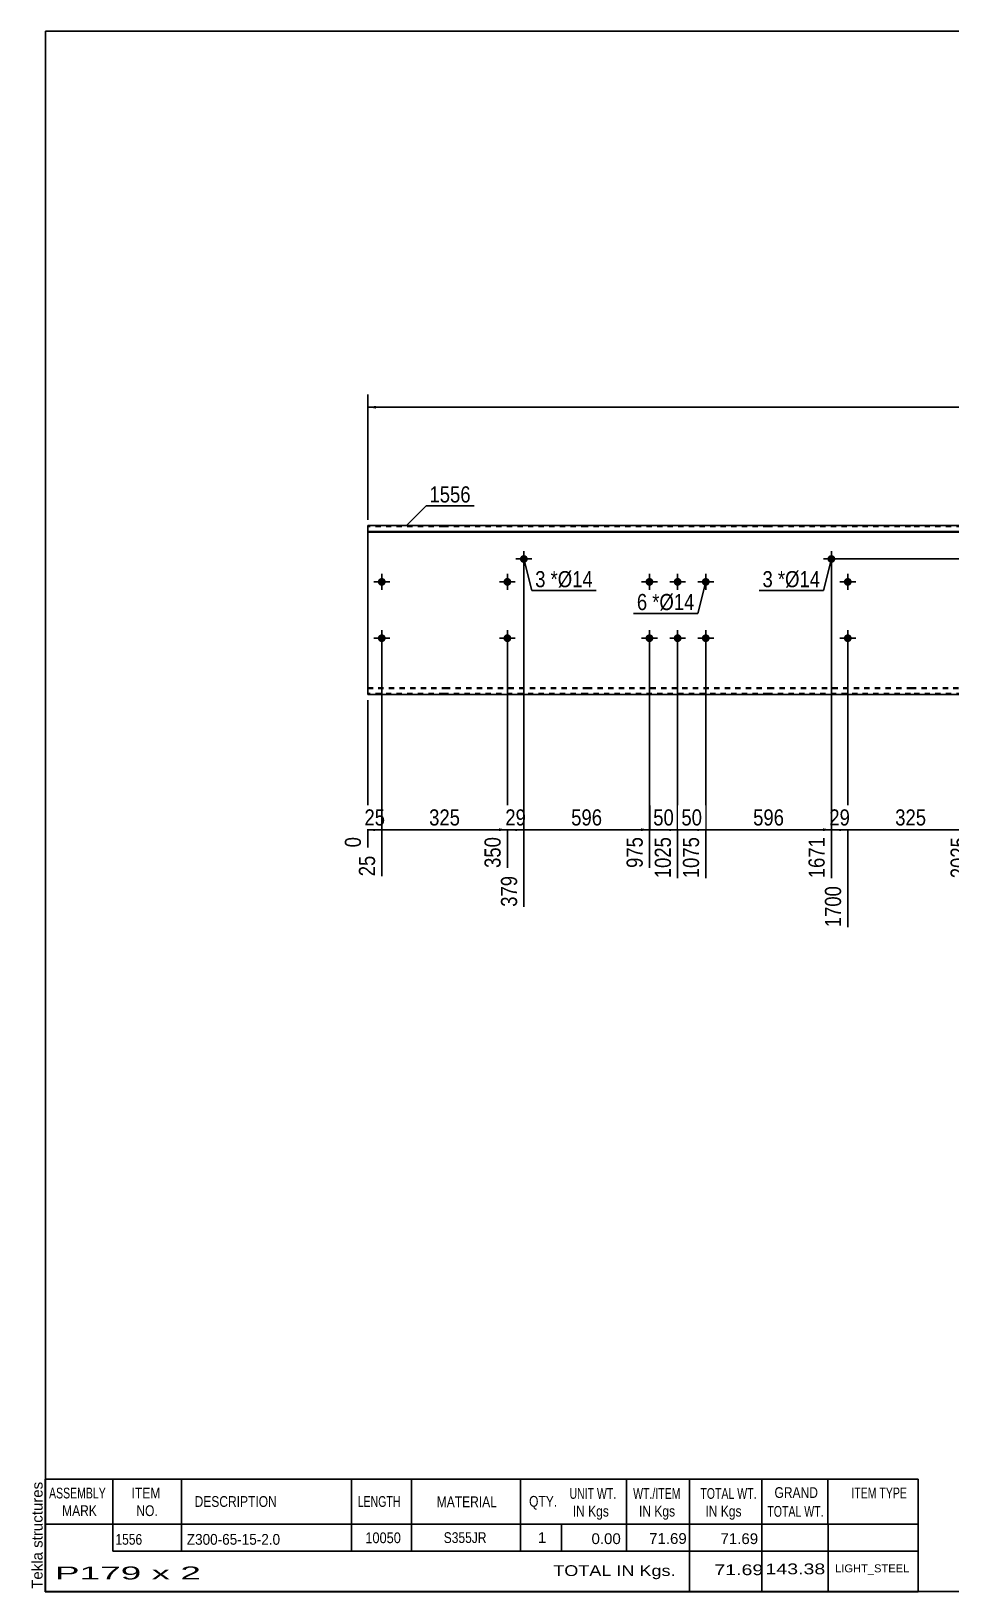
# Model space of a CAD drawing. Header units: millimetres. Extents: x -60 to 343, y -174 to 103.
# Drawn here: x -59.7 to 103.5, y -174.3 to 102.8 of the extents above; entities that cross this region are included whole.
import ezdxf

# ---------------------------------------------------------------- set-up
doc = ezdxf.new("R2010")
doc.units = ezdxf.units.MM
doc.linetypes.add('DXK_LINE_DOT1', pattern=[1.8814, 0.9407, -0.9407])
doc.styles.add('Arial', font='ARIAL.TTF', dxfattribs={"height": 0.2})
doc.styles.add('Arial Narrow', font='ARIALN.TTF', dxfattribs={"height": 0.2})

# ---------------------------------------------------------------- blocks, each defined once
blk = doc.blocks.new('Unknown-627191939-2025')
at = {"color": 5, "linetype": 'Continuous'}
for p, q in [((342.8, 102.75), (-57.2, 102.75)), ((-57.2, 102.75), (-57.2, -174.25)), ((342.8, -174.25), (342.8, 102.75)), ((-57.2, -174.25), (342.8, -174.25))]:
    blk.add_line(p, q, dxfattribs=at)
at = {"color": 174, "linetype": 'Continuous', "style": 'Arial'}
blk.add_text('Tekla structures', height=1.9102, rotation=90, dxfattribs=at).set_placement((-57.7, -173.75))
blk = doc.blocks.new('Bolt-627191939-1223 - 1203')
at = {"linetype": 'Continuous'}
blk.add_hatch(color=3, dxfattribs=at).paths.add_polyline_path([(25.49, -5, -1), (24.09, -5, -1)])
at = {"color": 3, "linetype": 'Continuous'}
for p, q in [((26.19, -5), (23.39, -5)), ((24.79, -3.6), (24.79, -6.4))]:
    blk.add_line(p, q, dxfattribs=at)
blk = doc.blocks.new('Part-627191939-1218 - 1203')
at = {"color": 2, "linetype": 'Continuous'}
for p, q in [((0, -15), (0, 15)), ((13.6, 15), (0, 15)), ((0, 13.94), (13.6, 13.94)), ((38.8, 15), (13.7, 15)), ((13.7, 13.94), (38.8, 13.94)), ((71.1, 15), (38.9, 15)), ((38.9, 13.94), (71.1, 13.94)), ((96.3, 15), (71.2, 15)), ((71.2, 13.94), (96.3, 13.94)), ((118.6, 15), (96.4, 15)), ((96.4, 13.94), (118.6, 13.94)), ((140.1, 15), (118.7, 15)), ((118.7, 13.94), (140.1, 13.94)), ((162.39, 15), (140.2, 15)), ((140.2, 13.94), (162.39, 13.94)), ((187.6, 15), (162.49, 15)), ((162.49, 13.94), (187.6, 13.94)), ((219.89, 15), (187.7, 15)), ((187.7, 13.94), (219.89, 13.94)), ((245.09, 15), (219.99, 15)), ((219.99, 13.94), (245.09, 13.94)), ((258.79, 15), (245.19, 15)), ((245.19, 13.94), (258.79, 13.94)), ((258.79, 15), (258.79, 13.94)), ((258.79, 13.94), (258.79, -15)), ((0, 13.8), (13.6, 13.8)), ((13.7, 13.8), (38.8, 13.8)), ((38.9, 13.8), (71.1, 13.8)), ((71.2, 13.8), (96.3, 13.8)), ((96.4, 13.8), (118.6, 13.8)), ((118.7, 13.8), (140.1, 13.8)), ((140.2, 13.8), (162.39, 13.8)), ((162.49, 13.8), (187.6, 13.8)), ((187.7, 13.8), (219.89, 13.8)), ((219.99, 13.8), (245.09, 13.8)), ((245.19, 13.8), (258.79, 13.8)), ((13.6, -15), (0, -15)), ((38.8, -15), (13.7, -15)), ((71.1, -15), (38.9, -15)), ((96.3, -15), (71.2, -15)), ((118.6, -15), (96.4, -15)), ((140.1, -15), (118.7, -15)), ((162.39, -15), (140.2, -15)), ((187.6, -15), (162.49, -15)), ((219.89, -15), (187.7, -15)), ((245.09, -15), (219.99, -15)), ((258.79, -15), (245.19, -15))]:
    blk.add_line(p, q, dxfattribs=at)
at = {"color": 7, "linetype": 'DXK_LINE_DOT1'}
for p, q in [((13.6, 14.8), (0, 14.8)), ((38.8, 14.8), (13.7, 14.8)), ((71.1, 14.8), (38.9, 14.8)), ((96.3, 14.8), (71.2, 14.8)), ((118.6, 14.8), (96.4, 14.8)), ((140.1, 14.8), (118.7, 14.8)), ((162.39, 14.8), (140.2, 14.8)), ((187.6, 14.8), (162.49, 14.8)), ((219.89, 14.8), (187.7, 14.8)), ((245.09, 14.8), (219.99, 14.8)), ((258.79, 14.8), (245.19, 14.8)), ((0, -13.8), (13.6, -13.8)), ((13.7, -13.8), (38.8, -13.8)), ((38.9, -13.8), (71.1, -13.8)), ((71.2, -13.8), (96.3, -13.8)), ((96.4, -13.8), (118.6, -13.8)), ((118.7, -13.8), (140.1, -13.8)), ((140.2, -13.8), (162.39, -13.8)), ((162.49, -13.8), (187.6, -13.8)), ((187.7, -13.8), (219.89, -13.8)), ((219.99, -13.8), (245.09, -13.8)), ((245.19, -13.8), (258.79, -13.8)), ((0, -13.94), (13.6, -13.94)), ((13.6, -14.8), (0, -14.8)), ((13.7, -13.94), (38.8, -13.94)), ((38.8, -14.8), (13.7, -14.8)), ((38.9, -13.94), (71.1, -13.94)), ((71.1, -14.8), (38.9, -14.8)), ((71.2, -13.94), (96.3, -13.94)), ((96.3, -14.8), (71.2, -14.8)), ((96.4, -13.94), (118.6, -13.94)), ((118.6, -14.8), (96.4, -14.8)), ((118.7, -13.94), (140.1, -13.94)), ((140.1, -14.8), (118.7, -14.8)), ((140.2, -13.94), (162.39, -13.94)), ((162.39, -14.8), (140.2, -14.8)), ((162.49, -13.94), (187.6, -13.94)), ((187.6, -14.8), (162.49, -14.8)), ((187.7, -13.94), (219.89, -13.94)), ((219.89, -14.8), (187.7, -14.8)), ((219.99, -13.94), (245.09, -13.94)), ((245.09, -14.8), (219.99, -14.8)), ((245.19, -13.94), (258.79, -13.94)), ((258.79, -14.8), (245.19, -14.8))]:
    blk.add_line(p, q, dxfattribs=at)
blk = doc.blocks.new('Bolt-627191939-1224 - 1203')
at = {"linetype": 'Continuous'}
for points in [[(49.3, 5, -1), (50.7, 5, -1)], [(54.3, 5, -1), (55.7, 5, -1)], [(59.3, 5, -1), (60.7, 5, -1)], [(49.3, -5, -1), (50.7, -5, -1)], [(54.3, -5, -1), (55.7, -5, -1)], [(59.3, -5, -1), (60.7, -5, -1)]]:
    blk.add_hatch(color=3, dxfattribs=at).paths.add_polyline_path(points)
at = {"color": 3, "linetype": 'Continuous'}
for p, q in [((50, 3.6), (50, 6.4)), ((55, 3.6), (55, 6.4)), ((60, 3.6), (60, 6.4)), ((48.6, 5), (51.4, 5)), ((53.6, 5), (56.4, 5)), ((58.6, 5), (61.4, 5)), ((48.6, -5), (51.4, -5)), ((50, -6.4), (50, -3.6)), ((53.6, -5), (56.4, -5)), ((55, -6.4), (55, -3.6)), ((58.6, -5), (61.4, -5)), ((60, -6.4), (60, -3.6))]:
    blk.add_line(p, q, dxfattribs=at)
blk = doc.blocks.new('Bolt-627191939-1225 - 1203')
at = {"linetype": 'Continuous'}
blk.add_hatch(color=3, dxfattribs=at).paths.add_polyline_path([(81.59, 9.06, -1), (82.99, 9.06, -1)])
at = {"color": 3, "linetype": 'Continuous'}
for p, q in [((80.89, 9.06), (83.69, 9.06)), ((82.29, 7.66), (82.29, 10.46))]:
    blk.add_line(p, q, dxfattribs=at)
blk = doc.blocks.new('Bolt-627191939-1226 - 1203')
at = {"linetype": 'Continuous'}
blk.add_hatch(color=3, dxfattribs=at).paths.add_polyline_path([(24.09, 5, -1), (25.49, 5, -1)])
at = {"color": 3, "linetype": 'Continuous'}
for p, q in [((24.79, 3.6), (24.79, 6.4)), ((23.39, 5), (26.19, 5))]:
    blk.add_line(p, q, dxfattribs=at)
blk = doc.blocks.new('Bolt-627191939-1228 - 1203')
at = {"linetype": 'Continuous'}
blk.add_hatch(color=3, dxfattribs=at).paths.add_polyline_path([(27.01, 9.06, -1), (28.41, 9.06, -1)])
at = {"color": 3, "linetype": 'Continuous'}
for p, q in [((26.31, 9.06), (29.11, 9.06)), ((27.71, 7.66), (27.71, 10.46))]:
    blk.add_line(p, q, dxfattribs=at)
blk = doc.blocks.new('Bolt-627191939-1230 - 1203')
at = {"linetype": 'Continuous'}
blk.add_hatch(color=3, dxfattribs=at).paths.add_polyline_path([(84.5, 5, -1), (85.9, 5, -1)])
at = {"color": 3, "linetype": 'Continuous'}
for p, q in [((85.2, 3.6), (85.2, 6.4)), ((83.8, 5), (86.6, 5))]:
    blk.add_line(p, q, dxfattribs=at)
blk = doc.blocks.new('Bolt-627191939-1231 - 1203')
at = {"linetype": 'Continuous'}
blk.add_hatch(color=3, dxfattribs=at).paths.add_polyline_path([(85.9, -5, -1), (84.5, -5, -1)])
at = {"color": 3, "linetype": 'Continuous'}
for p, q in [((86.6, -5), (83.8, -5)), ((85.2, -3.6), (85.2, -6.4))]:
    blk.add_line(p, q, dxfattribs=at)
blk = doc.blocks.new('Bolt-627191939-1232 - 1203')
at = {"linetype": 'Continuous'}
for points in [[(1.8, 5, -1), (3.2, 5, -1)], [(106.8, 5, -1), (108.2, 5, -1)]]:
    blk.add_hatch(color=3, dxfattribs=at).paths.add_polyline_path(points)
at = {"color": 3, "linetype": 'Continuous'}
for p, q in [((2.5, 3.6), (2.5, 6.4)), ((107.5, 3.6), (107.5, 6.4)), ((3.9, 5), (1.1, 5)), ((108.9, 5), (106.1, 5))]:
    blk.add_line(p, q, dxfattribs=at)
blk = doc.blocks.new('Bolt-627191939-1233 - 1203')
at = {"linetype": 'Continuous'}
for points in [[(1.8, -5, -1), (3.2, -5, -1)], [(106.8, -5, -1), (108.2, -5, -1)]]:
    blk.add_hatch(color=3, dxfattribs=at).paths.add_polyline_path(points)
at = {"color": 3, "linetype": 'Continuous'}
for p, q in [((3.9, -5), (1.1, -5)), ((2.5, -6.4), (2.5, -3.6)), ((108.9, -5), (106.1, -5)), ((107.5, -6.4), (107.5, -3.6))]:
    blk.add_line(p, q, dxfattribs=at)
blk = doc.blocks.new('StraightDimension-627191939-1293 - 1203')
at = {"linetype": 'Continuous'}
blk.add_hatch(color=7, dxfattribs=at).paths.add_polyline_path([(106, -38.75), (107.5, -39), (106, -39.25)])
at = {"color": 7, "linetype": 'Continuous'}
for p, q in [((85.2, -6), (85.2, -56.31)), ((107.5, -6), (107.5, -47.61)), ((85.2, -39), (107.5, -39))]:
    blk.add_line(p, q, dxfattribs=at)
at = {"color": 0}
blk.add_wipeout([(99.69, -38.85), (99.69, -34.65), (93.01, -34.65), (93.01, -38.85)], dxfattribs=at)
at = {"color": 0, "linetype": 'Continuous'}
blk.add_wipeout([(106.9, -39.7), (102.7, -39.7), (102.7, -48.21), (106.9, -48.21)], dxfattribs=at)
at = {"color": 3, "style": 'Arial Narrow'}
blk.add_text('325', height=2.863, dxfattribs=at).set_placement((93.61, -38.25))
at = {"color": 3, "linetype": 'Continuous', "style": 'Arial Narrow'}
blk.add_text('2025', height=2.863, rotation=90.0002, dxfattribs=at).set_placement((106.3, -47.61))
blk = doc.blocks.new('StraightDimension-627191939-1297 - 1203')
at = {"linetype": 'Continuous'}
blk.add_hatch(color=7, dxfattribs=at).paths.add_polyline_path([(53.5, -38.75), (55, -39), (53.5, -39.25)])
at = {"color": 7, "linetype": 'Continuous'}
for p, q in [((50, -6), (50, -45.78)), ((55, -6), (55, -47.61)), ((50, -39), (55, -39))]:
    blk.add_line(p, q, dxfattribs=at)
at = {"color": 0}
blk.add_wipeout([(54.93, -38.85), (54.93, -34.65), (50.07, -34.65), (50.07, -38.85)], dxfattribs=at)
at = {"color": 3, "style": 'Arial Narrow'}
blk.add_text('50', height=2.863, dxfattribs=at).set_placement((50.67, -38.25))
at = {"color": 0, "linetype": 'Continuous'}
blk.add_wipeout([(54.4, -39.7), (50.2, -39.7), (50.2, -48.21), (54.4, -48.21)], dxfattribs=at)
at = {"color": 3, "linetype": 'Continuous', "style": 'Arial Narrow'}
blk.add_text('1025', height=2.863, rotation=90.0002, dxfattribs=at).set_placement((53.8, -47.61))
blk = doc.blocks.new('StraightDimension-627191939-1301 - 1203')
at = {"linetype": 'Continuous'}
blk.add_hatch(color=7, dxfattribs=at).paths.add_polyline_path([(1, -38.75), (2.5, -39), (1, -39.25)])
at = {"color": 7, "linetype": 'Continuous'}
for p, q in [((2.5, -6), (2.5, -47.26)), ((0, -16), (0, -42.13)), ((0, -39), (2.5, -39))]:
    blk.add_line(p, q, dxfattribs=at)
at = {"color": 0}
blk.add_wipeout([(3.68, -38.85), (3.68, -34.65), (-1.18, -34.65), (-1.18, -38.85)], dxfattribs=at)
at = {"color": 0, "linetype": 'Continuous'}
blk.add_wipeout([(1.9, -43), (-2.3, -43), (-2.3, -47.86), (1.9, -47.86)], dxfattribs=at)
at = {"color": 3, "style": 'Arial Narrow'}
blk.add_text('25', height=2.863, dxfattribs=at).set_placement((-0.58, -38.25))
at = {"color": 0, "linetype": 'Continuous'}
blk.add_wipeout([(-0.6, -39.7), (-4.8, -39.7), (-4.8, -42.73), (-0.6, -42.73)], dxfattribs=at)
at = {"color": 3, "linetype": 'Continuous', "style": 'Arial Narrow'}
for s, height, p in [('0', 2.86, (-1.2, -42.13)), ('25', 2.863, (1.3, -47.26))]:
    blk.add_text(s, height=height, rotation=90.0002, dxfattribs=at).set_placement(p)
blk = doc.blocks.new('StraightDimension-627191939-1300 - 1203')
at = {"linetype": 'Continuous'}
blk.add_hatch(color=7, dxfattribs=at).paths.add_polyline_path([(23.29, -38.75), (24.79, -39), (23.29, -39.25)])
at = {"color": 7, "linetype": 'Continuous'}
for p, q in [((2.5, -6), (2.5, -47.26)), ((24.79, -6), (24.79, -45.78)), ((2.5, -39), (24.79, -39))]:
    blk.add_line(p, q, dxfattribs=at)
at = {"color": 0}
blk.add_wipeout([(16.99, -38.85), (16.99, -34.65), (10.3, -34.65), (10.3, -38.85)], dxfattribs=at)
at = {"color": 0, "linetype": 'Continuous'}
blk.add_wipeout([(24.19, -39.7), (19.99, -39.7), (19.99, -46.38), (24.19, -46.38)], dxfattribs=at)
at = {"color": 3, "style": 'Arial Narrow'}
blk.add_text('325', height=2.863, dxfattribs=at).set_placement((10.9, -38.25))
at = {"color": 3, "linetype": 'Continuous', "style": 'Arial Narrow'}
blk.add_text('350', height=2.863, rotation=90.0002, dxfattribs=at).set_placement((23.59, -45.78))
blk = doc.blocks.new('StraightDimension-627191939-1299 - 1203')
at = {"linetype": 'Continuous'}
blk.add_hatch(color=7, dxfattribs=at).paths.add_polyline_path([(26.21, -38.75), (27.71, -39), (26.21, -39.25)])
at = {"color": 7, "linetype": 'Continuous'}
for p, q in [((27.71, 8.06), (27.71, -52.68)), ((24.79, -6), (24.79, -45.78)), ((24.79, -39), (27.71, -39))]:
    blk.add_line(p, q, dxfattribs=at)
at = {"color": 0}
blk.add_wipeout([(28.68, -38.85), (28.68, -34.65), (23.82, -34.65), (23.82, -38.85)], dxfattribs=at)
at = {"color": 0, "linetype": 'Continuous'}
blk.add_wipeout([(27.11, -46.6), (22.91, -46.6), (22.91, -53.28), (27.11, -53.28)], dxfattribs=at)
at = {"color": 3, "style": 'Arial Narrow'}
blk.add_text('29', height=2.863, dxfattribs=at).set_placement((24.42, -38.25))
at = {"color": 3, "linetype": 'Continuous', "style": 'Arial Narrow'}
blk.add_text('379', height=2.863, rotation=90.0002, dxfattribs=at).set_placement((26.51, -52.68))
blk = doc.blocks.new('StraightDimension-627191939-1294 - 1203')
at = {"linetype": 'Continuous'}
blk.add_hatch(color=7, dxfattribs=at).paths.add_polyline_path([(83.7, -38.75), (85.2, -39), (83.7, -39.25)])
at = {"color": 7, "linetype": 'Continuous'}
for p, q in [((82.29, 8.06), (82.29, -47.61)), ((85.2, -6), (85.2, -56.31)), ((82.29, -39), (85.2, -39))]:
    blk.add_line(p, q, dxfattribs=at)
at = {"color": 0}
blk.add_wipeout([(86.18, -38.85), (86.18, -34.65), (81.32, -34.65), (81.32, -38.85)], dxfattribs=at)
at = {"color": 0, "linetype": 'Continuous'}
blk.add_wipeout([(84.6, -48.4), (80.4, -48.4), (80.4, -56.91), (84.6, -56.91)], dxfattribs=at)
at = {"color": 3, "style": 'Arial Narrow'}
blk.add_text('29', height=2.863, dxfattribs=at).set_placement((81.92, -38.25))
at = {"color": 3, "linetype": 'Continuous', "style": 'Arial Narrow'}
blk.add_text('1700', height=2.863, rotation=90.0002, dxfattribs=at).set_placement((84, -56.31))
blk = doc.blocks.new('StraightDimension-627191939-1298 - 1203')
at = {"linetype": 'Continuous'}
blk.add_hatch(color=7, dxfattribs=at).paths.add_polyline_path([(48.5, -38.75), (50, -39), (48.5, -39.25)])
at = {"color": 7, "linetype": 'Continuous'}
for p, q in [((27.71, 8.06), (27.71, -52.68)), ((50, -6), (50, -45.78)), ((27.71, -39), (50, -39))]:
    blk.add_line(p, q, dxfattribs=at)
at = {"color": 0}
blk.add_wipeout([(42.19, -38.85), (42.19, -34.65), (35.51, -34.65), (35.51, -38.85)], dxfattribs=at)
at = {"color": 0, "linetype": 'Continuous'}
blk.add_wipeout([(49.4, -39.7), (45.2, -39.7), (45.2, -46.38), (49.4, -46.38)], dxfattribs=at)
at = {"color": 3, "style": 'Arial Narrow'}
blk.add_text('596', height=2.863, dxfattribs=at).set_placement((36.11, -38.25))
at = {"color": 3, "linetype": 'Continuous', "style": 'Arial Narrow'}
blk.add_text('975', height=2.863, rotation=90.0002, dxfattribs=at).set_placement((48.8, -45.78))
blk = doc.blocks.new('StraightDimension-627191939-1413 - 1203')
at = {"linetype": 'Continuous'}
for points in [[(1.5, 35.75), (0, 36), (1.5, 36.25)], [(257.29, 36.25), (258.79, 36), (257.29, 35.75)]]:
    blk.add_hatch(color=7, dxfattribs=at).paths.add_polyline_path(points)
at = {"color": 7, "linetype": 'Continuous'}
for p, q in [((0, 16), (0, 38.25)), ((258.79, 16), (258.79, 38.25)), ((0, 36), (258.79, 36))]:
    blk.add_line(p, q, dxfattribs=at)
at = {"color": 0}
blk.add_wipeout([(134.57, 36.15), (134.57, 40.35), (124.23, 40.35), (124.23, 36.15)], dxfattribs=at)
at = {"color": 3, "style": 'Arial Narrow'}
blk.add_text('10050', height=2.863, dxfattribs=at).set_placement((124.83, 36.75))
blk = doc.blocks.new('StraightDimension-627191939-1295 - 1203')
at = {"linetype": 'Continuous'}
blk.add_hatch(color=7, dxfattribs=at).paths.add_polyline_path([(80.79, -38.75), (82.29, -39), (80.79, -39.25)])
at = {"color": 7, "linetype": 'Continuous'}
for p, q in [((82.29, 8.06), (82.29, -47.61)), ((60, -6), (60, -47.61)), ((60, -39), (82.29, -39))]:
    blk.add_line(p, q, dxfattribs=at)
at = {"color": 0}
blk.add_wipeout([(74.49, -38.85), (74.49, -34.65), (67.8, -34.65), (67.8, -38.85)], dxfattribs=at)
at = {"color": 0, "linetype": 'Continuous'}
blk.add_wipeout([(81.69, -39.7), (77.49, -39.7), (77.49, -48.21), (81.69, -48.21)], dxfattribs=at)
at = {"color": 3, "style": 'Arial Narrow'}
blk.add_text('596', height=2.863, dxfattribs=at).set_placement((68.4, -38.25))
at = {"color": 3, "linetype": 'Continuous', "style": 'Arial Narrow'}
blk.add_text('1671', height=2.863, rotation=90.0002, dxfattribs=at).set_placement((81.09, -47.61))
blk = doc.blocks.new('StraightDimension-627191939-1296 - 1203')
at = {"linetype": 'Continuous'}
blk.add_hatch(color=7, dxfattribs=at).paths.add_polyline_path([(58.5, -38.75), (60, -39), (58.5, -39.25)])
at = {"color": 7, "linetype": 'Continuous'}
for p, q in [((55, -6), (55, -47.61)), ((60, -6), (60, -47.61)), ((55, -39), (60, -39))]:
    blk.add_line(p, q, dxfattribs=at)
at = {"color": 0}
blk.add_wipeout([(59.93, -38.85), (59.93, -34.65), (55.07, -34.65), (55.07, -38.85)], dxfattribs=at)
at = {"color": 3, "style": 'Arial Narrow'}
blk.add_text('50', height=2.863, dxfattribs=at).set_placement((55.67, -38.25))
at = {"color": 0, "linetype": 'Continuous'}
blk.add_wipeout([(59.4, -39.7), (55.2, -39.7), (55.2, -48.21), (59.4, -48.21)], dxfattribs=at)
at = {"color": 3, "linetype": 'Continuous', "style": 'Arial Narrow'}
blk.add_text('1075', height=2.863, rotation=90.0002, dxfattribs=at).set_placement((58.8, -47.61))
blk = doc.blocks.new('StraightDimension-627191939-1379 - 1203')
at = {"linetype": 'Continuous'}
for points in [[(269.75, 13.5), (270, 15), (270.25, 13.5)], [(270.25, 10.56), (270, 9.06), (269.75, 10.56)]]:
    blk.add_hatch(color=7, dxfattribs=at).paths.add_polyline_path(points)
at = {"color": 7, "linetype": 'Continuous'}
for p, q in [((259.79, 15), (272.4, 15)), ((270, 9.06), (270, 15)), ((83.29, 9.06), (272.4, 9.06))]:
    blk.add_line(p, q, dxfattribs=at)
at = {"color": 0}
blk.add_wipeout([(269.85, 14.46), (265.65, 14.46), (265.65, 9.6), (269.85, 9.6)], dxfattribs=at)
at = {"color": 3, "style": 'Arial Narrow'}
blk.add_text('59', height=2.863, rotation=90.0002, dxfattribs=at).set_placement((269.25, 10.2))
blk = doc.blocks.new('StraightDimension-627191939-1380 - 1203')
at = {"linetype": 'Continuous'}
for points in [[(269.75, 7.56), (270, 9.06), (270.25, 7.56)], [(270.25, 6.5), (270, 5), (269.75, 6.5)]]:
    blk.add_hatch(color=7, dxfattribs=at).paths.add_polyline_path(points)
at = {"color": 7, "linetype": 'Continuous'}
for p, q in [((83.29, 9.06), (272.4, 9.06)), ((270, 5), (270, 9.06)), ((108.5, 5), (272.4, 5))]:
    blk.add_line(p, q, dxfattribs=at)
at = {"color": 0}
blk.add_wipeout([(269.85, 9.46), (265.65, 9.46), (265.65, 4.6), (269.85, 4.6)], dxfattribs=at)
at = {"color": 3, "style": 'Arial Narrow'}
blk.add_text('41', height=2.863, rotation=90.0002, dxfattribs=at).set_placement((269.25, 5.2))
blk = doc.blocks.new('CBS_BOM-627191939-2097')
at = {"color": 7, "linetype": 'Continuous'}
for p, q in [((-57.23, -162.28), (-57.23, -154.28)), ((-57.23, -154.28), (97.69, -154.28)), ((-45.23, -162.28), (-45.23, -154.28)), ((-33.04, -162.28), (-33.04, -154.28)), ((-2.88, -162.28), (-2.88, -154.28)), ((7.8, -162.28), (7.8, -154.28)), ((27.12, -162.28), (27.12, -154.28)), ((45.92, -162.28), (45.92, -154.28)), ((57.13, -162.28), (57.13, -154.28)), ((69.92, -162.28), (69.92, -154.28)), ((81.67, -162.28), (81.67, -154.28)), ((97.69, -154.29), (97.69, -162.27)), ((-57.23, -162.28), (97.69, -162.28)), ((-57.23, -167.08), (-57.23, -162.28)), ((-45.23, -167.08), (-45.23, -162.28)), ((-33.04, -167.08), (-33.04, -162.28)), ((-2.88, -167.08), (-2.88, -162.28)), ((7.8, -167.08), (7.8, -162.28)), ((27.12, -167.08), (27.12, -162.28)), ((34.38, -167.08), (34.38, -162.28)), ((45.92, -167.08), (45.92, -162.28)), ((57.13, -167.08), (57.13, -162.28)), ((69.92, -167.08), (69.92, -162.28)), ((81.69, -167.08), (81.69, -162.28)), ((97.69, -162.28), (97.69, -167.08)), ((-57.23, -174.28), (-57.23, -167.1)), ((-45.23, -167.08), (97.69, -167.08)), ((57.13, -174.28), (57.13, -167.1)), ((69.92, -174.28), (69.92, -167.1)), ((81.73, -174.28), (81.73, -167.1)), ((97.69, -167.08), (97.69, -174.28)), ((-57.23, -174.28), (97.69, -174.28))]:
    blk.add_line(p, q, dxfattribs=at)
at = {"color": 3, "linetype": 'Continuous', "style": 'Arial'}
for s, height, width, p in [('ASSEMBLY', 1.91, 0.7, (-56.55, -157.71)), ('ITEM', 1.91, 0.8, (-41.9, -157.71)), ('DESCRIPTION', 1.9102, 0.8, (-30.72, -159.21)), ('LENGTH', 1.91, 0.7, (-1.77, -159.21)), ('MATERIAL', 1.91, 0.8, (12.25, -159.26)), ('QTY.', 1.91, 0.8, (28.64, -159.18)), ('UNIT WT.', 1.91, 0.7, (35.81, -157.78)), ('WT./ITEM', 1.91, 0.7, (47.1, -157.78)), ('TOTAL WT.', 1.91, 0.7, (59.04, -157.78)), ('GRAND', 1.91, 0.8, (72.19, -157.62)), ('ITEM TYPE', 1.91, 0.7, (85.83, -157.7)), ('MARK', 1.91, 0.8, (-54.23, -160.84)), ('NO.', 1.91, 0.8, (-41.05, -160.84)), ('IN Kgs', 1.91, 0.8, (36.39, -160.92)), ('IN Kgs', 1.91, 0.8, (48.14, -160.92)), ('IN Kgs', 1.91, 0.8, (59.93, -160.92)), ('TOTAL WT.', 1.91, 0.7, (70.93, -160.96))]:
    blk.add_text(s, height=height, dxfattribs=dict(at, width=width)).set_placement(p)
at = {"color": 7, "linetype": 'Continuous', "style": 'Arial'}
for s, height, width, p in [('1556', 1.91, 0.8, (-44.77, -165.93)), ('Z300-65-15-2.0', 1.9102, 0.9, (-32.1, -165.93)), ('10050', 1.91, 0.85, (-0.42, -165.65)), ('S355JR', 1.91, 0.8, (13.49, -165.62))]:
    blk.add_text(s, height=height, dxfattribs=dict(at, width=width)).set_placement(p)
for s, p in [('1', (30.21, -165.62)), ('0.00', (39.72, -165.81)), ('71.69', (49.94, -165.78)), ('71.69', (62.61, -165.81))]:
    blk.add_text(s, height=1.91, dxfattribs=at).set_placement(p)
at = {"color": 6, "linetype": 'Continuous', "style": 'Arial'}
for s, height, width, p in [('P179 x 2', 2.292, 2.05, (-55.51, -172.09)), ('TOTAL IN Kgs.', 1.9102, 1.2, (32.93, -171.48)), ('71.69', 1.91, 1.3, (61.52, -171.33)), ('143.38', 1.91, 1.3, (70.59, -171.17))]:
    blk.add_text(s, height=height, dxfattribs=dict(at, width=width)).set_placement(p)
blk.add_text('LIGHT_STEEL', height=1.4135, dxfattribs=at).set_placement((82.94, -170.83))
blk = doc.blocks.new('Mark-627191939-1464 - 1203')
at = {"color": 0}
blk.add_wipeout([(49.59, -0.01), (49.59, 2.99), (47.77, 2.99), (47.77, -0.01)], dxfattribs=at)
blk.add_wipeout([(49.59, -0.01), (49.59, 2.99), (47.77, 2.99), (47.77, -0.01)], dxfattribs=at)
blk.add_wipeout([(51.77, -0.01), (51.77, 2.99), (50.49, 2.99), (50.49, -0.01)], dxfattribs=at)
blk.add_wipeout([(51.77, -0.01), (51.77, 2.99), (50.49, 2.99), (50.49, -0.01)], dxfattribs=at)
at = {"color": 3, "style": 'Arial Narrow'}
blk.add_text('6', height=2.86, dxfattribs=at).set_placement((47.77, -0.01))
at = {"color": 0}
blk.add_wipeout([(57.99, -0.01), (57.99, 2.99), (51.77, 2.99), (51.77, -0.01)], dxfattribs=at)
blk.add_wipeout([(57.99, -0.01), (57.99, 2.99), (51.77, 2.99), (51.77, -0.01)], dxfattribs=at)
at = {"color": 7, "linetype": 'Continuous'}
for p in [(60, 5), (47.17, -0.61)]:
    blk.add_line(p, (58.59, -0.61), dxfattribs=at)
at = {"color": 3, "style": 'Arial Narrow'}
for s, height, p in [('*', 2.86, (50.49, -0.01)), ('Ø14', 2.863, (51.77, -0.01))]:
    blk.add_text(s, height=height, dxfattribs=at).set_placement(p)
blk = doc.blocks.new('Mark-627191939-1416 - 1203')
at = {"color": 0}
blk.add_wipeout([(18.27, 19.09), (18.27, 22.09), (10.96, 22.09), (10.96, 19.09)], dxfattribs=at)
blk.add_wipeout([(18.27, 19.09), (18.27, 22.09), (10.96, 22.09), (10.96, 19.09)], dxfattribs=at)
at = {"color": 7, "linetype": 'Continuous'}
for p, q in [((6.82, 14.95), (10.36, 18.49)), ((10.36, 18.49), (18.87, 18.49))]:
    blk.add_line(p, q, dxfattribs=at)
at = {"color": 3, "style": 'Arial Narrow'}
blk.add_text('1556', height=2.863, dxfattribs=at).set_placement((10.96, 19.09))
blk = doc.blocks.new('MarkSet-627191939-1442 - 1203')
at = {"color": 0}
blk.add_wipeout([(31.55, 4.05), (31.55, 7.05), (29.72, 7.05), (29.72, 4.05)], dxfattribs=at)
blk.add_wipeout([(31.55, 4.05), (31.55, 7.05), (29.72, 7.05), (29.72, 4.05)], dxfattribs=at)
at = {"color": 7, "linetype": 'Continuous'}
blk.add_line((27.71, 9.06), (29.12, 3.45), dxfattribs=at)
at = {"color": 0}
blk.add_wipeout([(33.73, 4.05), (33.73, 7.05), (32.45, 7.05), (32.45, 4.05)], dxfattribs=at)
blk.add_wipeout([(33.73, 4.05), (33.73, 7.05), (32.45, 7.05), (32.45, 4.05)], dxfattribs=at)
at = {"color": 3, "style": 'Arial Narrow'}
blk.add_text('3', height=2.86, dxfattribs=at).set_placement((29.72, 4.05))
at = {"color": 0}
blk.add_wipeout([(39.94, 4.05), (39.94, 7.05), (33.73, 7.05), (33.73, 4.05)], dxfattribs=at)
blk.add_wipeout([(39.94, 4.05), (39.94, 7.05), (33.73, 7.05), (33.73, 4.05)], dxfattribs=at)
at = {"color": 7, "linetype": 'Continuous'}
blk.add_line((29.12, 3.45), (40.54, 3.45), dxfattribs=at)
at = {"color": 3, "style": 'Arial Narrow'}
for s, height, p in [('*', 2.86, (32.45, 4.05)), ('Ø14', 2.863, (33.73, 4.05))]:
    blk.add_text(s, height=height, dxfattribs=at).set_placement(p)
blk = doc.blocks.new('MarkSet-627191939-1449 - 1203')
at = {"color": 0}
blk.add_wipeout([(71.89, 4.05), (71.89, 7.05), (70.06, 7.05), (70.06, 4.05)], dxfattribs=at)
blk.add_wipeout([(71.89, 4.05), (71.89, 7.05), (70.06, 7.05), (70.06, 4.05)], dxfattribs=at)
blk.add_wipeout([(74.07, 4.05), (74.07, 7.05), (72.79, 7.05), (72.79, 4.05)], dxfattribs=at)
blk.add_wipeout([(74.07, 4.05), (74.07, 7.05), (72.79, 7.05), (72.79, 4.05)], dxfattribs=at)
at = {"color": 3, "style": 'Arial Narrow'}
blk.add_text('3', height=2.86, dxfattribs=at).set_placement((70.06, 4.05))
at = {"color": 0}
blk.add_wipeout([(80.28, 4.05), (80.28, 7.05), (74.07, 7.05), (74.07, 4.05)], dxfattribs=at)
blk.add_wipeout([(80.28, 4.05), (80.28, 7.05), (74.07, 7.05), (74.07, 4.05)], dxfattribs=at)
at = {"color": 7, "linetype": 'Continuous'}
for p in [(82.29, 9.06), (69.46, 3.45)]:
    blk.add_line(p, (80.88, 3.45), dxfattribs=at)
at = {"color": 3, "style": 'Arial Narrow'}
for s, height, p in [('*', 2.86, (72.79, 4.05)), ('Ø14', 2.863, (74.07, 4.05))]:
    blk.add_text(s, height=height, dxfattribs=at).set_placement(p)

msp = doc.modelspace()

# ---------------------------------------------------------------- block references
for name in ['Unknown-627191939-2025', 'Part-627191939-1218 - 1203', 'Bolt-627191939-1228 - 1203', 'Bolt-627191939-1225 - 1203', 'Bolt-627191939-1232 - 1203', 'Bolt-627191939-1226 - 1203', 'Bolt-627191939-1224 - 1203', 'Bolt-627191939-1230 - 1203', 'Bolt-627191939-1233 - 1203', 'Bolt-627191939-1223 - 1203', 'Bolt-627191939-1231 - 1203', 'CBS_BOM-627191939-2097']:
    msp.add_blockref(name, (0, 0))

# ---------------------------------------------------------------- next in the draw order: block references
for name in ['StraightDimension-627191939-1413 - 1203', 'StraightDimension-627191939-1301 - 1203', 'StraightDimension-627191939-1297 - 1203', 'StraightDimension-627191939-1293 - 1203']:
    msp.add_blockref(name, (0, 0))

# ---------------------------------------------------------------- next in the draw order: block references
for name in ['Mark-627191939-1416 - 1203', 'StraightDimension-627191939-1294 - 1203', 'StraightDimension-627191939-1300 - 1203']:
    msp.add_blockref(name, (0, 0))

# ---------------------------------------------------------------- next in the draw order: block references
for name in ['StraightDimension-627191939-1299 - 1203', 'StraightDimension-627191939-1295 - 1203']:
    msp.add_blockref(name, (0, 0))

# ---------------------------------------------------------------- next in the draw order: block references
for name in ['StraightDimension-627191939-1379 - 1203', 'StraightDimension-627191939-1298 - 1203', 'StraightDimension-627191939-1296 - 1203']:
    msp.add_blockref(name, (0, 0))

# ---------------------------------------------------------------- next in the draw order: block references
for name in ['MarkSet-627191939-1442 - 1203', 'StraightDimension-627191939-1380 - 1203', 'Mark-627191939-1464 - 1203']:
    msp.add_blockref(name, (0, 0))

# ---------------------------------------------------------------- next in the draw order: block references
msp.add_blockref('MarkSet-627191939-1449 - 1203', (0, 0))

doc.saveas('drawing.dxf')
